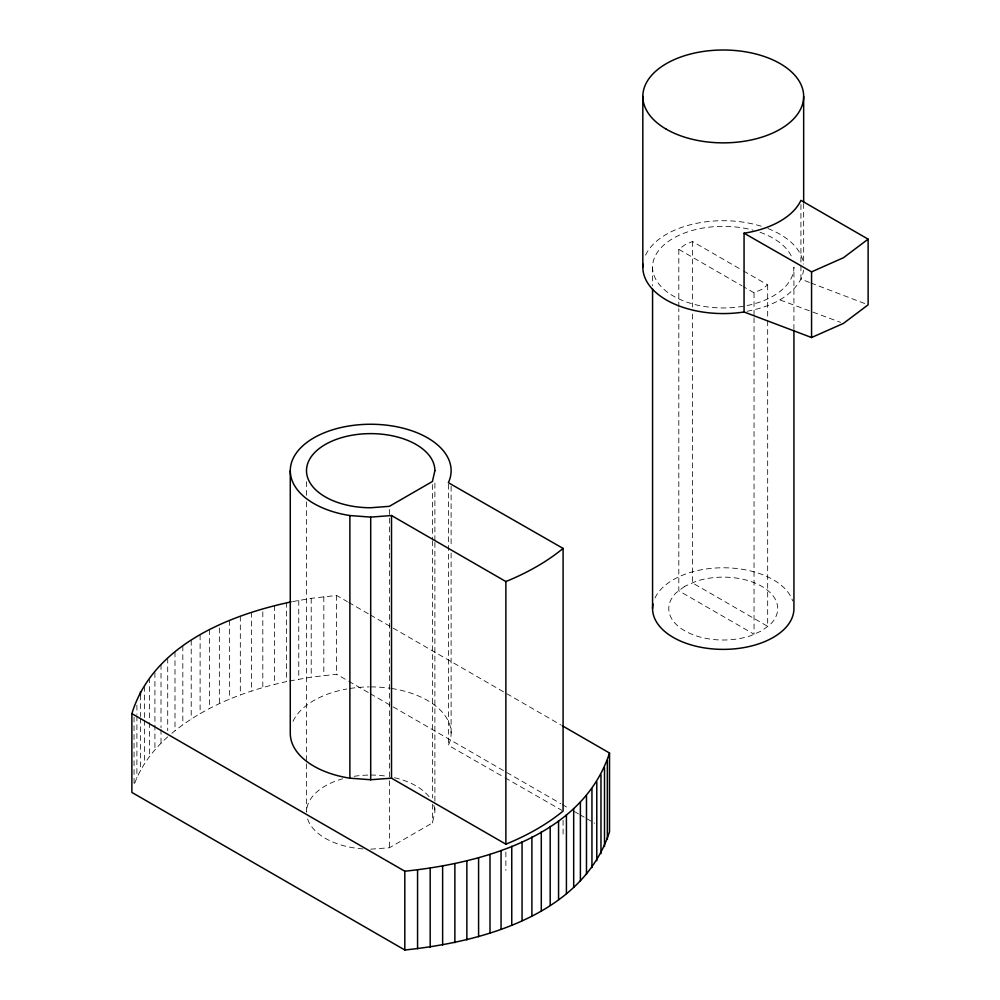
<?xml version="1.0" encoding="UTF-8"?>
<svg xmlns="http://www.w3.org/2000/svg" width="1000" height="1000" viewBox="0 0 1000 1000"><rect width="100%" height="100%" fill="white"/><g stroke="black" fill="none" stroke-linecap="round" stroke-linejoin="round"><path stroke-width="0.75" stroke-dasharray="5 3.75" d="M370.7 849.175L389.412 847.75L432.425 822.925L434.888 812.113L434.888 804.325M167.712 736.85C153.05 750.088 140.588 766.263 134.05 785.062L134.05 717.075M171.863 733.325C204.537 706.1 245.4 690.675 286.525 681.587L286.525 602.8M678.812 307.05L678.812 249.363L684.737 244.913L692.463 241.488L742.163 270.188M743.5 270.963L767.675 284.913L761.75 289.375L754.038 292.8L743.288 286.588M747.038 311.275C767.887 307.387 790.088 298.562 800.925 279.163A80.412 46.425 0 0 0 803.487 270.163M292.65 601.587L311.212 598.337L336.575 595.438L347.388 601.688M289.587 680.987L311.212 677.138L336.575 674.237L347.388 680.475M780.113 299.975L840.562 322.337M809.5 282.438L800.925 279.163L800.925 201.912M810.938 282.987L865.263 303.738M391.512 688.475A80.412 46.425 0 0 1 448.375 745.337L503.713 777.038M505.062 777.812L561.737 810.275M678.812 249.363L741.95 285.812M348.738 602.463L369.012 614.163M370.363 614.95L560.875 724.938M348.738 681.25L369.012 692.95M370.363 693.737L560.875 803.725M562.225 804.513L568.987 808.413M574.388 811.538L578.438 813.875M579.8 814.65L585.2 817.775M586.55 818.55L594.663 823.238M803.662 203.512L803.662 264.037M793.925 329.5L793.925 267.137A70.688 40.812 0 0 1 713 307.525A70.688 40.812 0 0 1 655.537 255.438A70.688 40.812 0 0 1 753.138 230.162M767.675 284.913L767.675 319.212M767.675 320.775L767.675 626.35L692.463 582.925L692.463 313.2M754.038 292.8L754.038 316.188M754.038 317.738L754.038 634.225L678.812 590.8L678.812 308.612M692.463 241.488L692.463 306.975M652.562 267.137L652.562 285.85M563.088 820.312L563.088 837.312M505.875 851.9L505.875 870.438M451.112 486.225L451.112 546.838M451.112 553.05L451.112 733.325M448.375 484.25L448.375 745.337M434.888 483.162L434.888 540.837M434.888 542.4L434.888 802.763M432.425 484.613L432.425 539.175M432.425 540.737L432.425 797.975M432.425 804.212L432.425 822.925M389.412 509.438L389.412 779.163M389.412 780.713L389.412 847.75M336.575 595.438L336.575 674.237M323.825 596.7L323.825 675.487M311.212 598.337L311.212 677.138M306.5 481.6L306.5 495.625M306.5 501.863L306.5 762.225M306.5 763.787L306.5 812.113A64.2 37.062 0 0 1 342.638 778.787M298.762 600.375L298.762 679.163M274.525 605.588L274.525 684.375M262.812 611.838L262.812 687.537M251.4 612.263L251.4 691.05M240.325 616.125L240.325 694.925M229.638 620.337L229.638 699.125M219.35 627.95L219.35 703.65M209.5 629.7L209.5 708.487M200.113 634.837L200.113 713.625M191.213 640.263L191.213 719.05M182.825 645.95L182.825 724.737M174.988 651.888L174.988 730.675M167.712 658.062L167.712 730.675M161.012 664.45L161.012 727.788M161.012 729.338L161.012 743.238M154.913 672.575L154.913 723.562M154.913 725.113L154.913 749.825M149.45 677.8L149.45 721.062M149.45 722.6L149.45 756.6M144.613 686.275L144.613 718.713M144.613 720.263L144.613 763.525M140.425 694.887L140.425 716.513M140.425 718.062L140.425 770.588M136.9 705.163L136.9 714.425M136.9 715.975L136.9 777.775M293.025 721.312A80.412 46.425 0 0 1 346.8 689M349.888 688.475A80.412 46.425 0 0 1 369.212 686.9M370.7 686.9A80.412 46.425 0 0 1 390.062 688.263M363.075 848.913A64.2 37.062 0 0 1 307.225 817.65M354.087 776.312A64.2 37.062 0 0 1 369.188 775.062M370.7 775.05A64.2 37.062 0 0 1 387.312 776.312M394.55 777.712A64.2 37.062 0 0 1 430.775 799.062M433.775 805.212A64.2 37.062 0 0 1 434.888 812.113M645.575 255.125A80.412 46.425 0 0 1 762.062 226.475M767.9 228.538A80.412 46.425 0 0 1 803.487 264.125M760.025 232.288A70.688 40.812 0 0 1 791.525 256.575M654.975 598.013A70.688 40.812 0 0 1 725.875 567.8A70.688 40.812 0 0 1 792.688 600.975M684.737 586.337L676.087 592.85A54.462 31.438 0 0 0 684.737 630.812A54.462 31.438 0 0 0 750.475 635.8L761.75 630.812L770.413 624.3A54.462 31.438 0 0 0 761.75 586.337A54.462 31.438 0 0 0 696.012 581.35L684.737 586.337"/><path stroke-width="1.5" d="M562.225 725.713L609.525 753.025L609.525 831.812C582.388 914.925 482.4 941.912 404.812 950L131.875 792.425L131.875 713.625C152.613 645.8 227.525 615.4 291.112 601.888M131.875 713.625L404.812 871.213C482.4 863.125 582.388 836.137 609.525 753.025M868.125 239.163L843.438 257.738L811.562 271.863L744.062 233.2L744.062 311.988L811.562 337.525L843.438 323.4L868.125 304.825L868.125 239.163L800.925 200.362A80.412 46.425 0 0 1 744.062 233.2M505.875 844.175A234.812 135.575 0 0 0 563.088 811.05L563.088 548.413L448.375 482.7A80.412 46.425 0 0 0 391.512 425.838A80.412 46.425 0 0 0 293.025 458.675A80.412 46.425 0 0 0 349.888 515.538L370.7 517.112L391.512 515.538L505.875 581.538L505.875 844.175L391.512 778.175L370.7 779.75L349.888 778.175A80.412 46.425 0 0 1 290.275 733.325L290.275 470.688M811.562 271.863L811.562 337.525M803.662 96.425L803.662 201.962M793.925 331.062L793.925 608.575A70.688 40.812 0 0 1 719.287 649.312A70.688 40.812 0 0 1 653.012 604.012M652.562 288.975L652.562 608.575M642.825 96.425L642.825 267.137M607.35 760.387L607.35 839.175M604.5 767.675L604.5 846.462M600.975 774.85L600.975 853.65M596.788 781.925L596.788 860.713M591.95 788.85L591.95 867.638M586.475 795.612L586.475 874.4M580.388 802.2L580.388 880.987M573.688 808.587L573.688 887.387M566.413 814.762L566.413 893.562M558.562 820.7L558.562 899.5M550.188 826.388L550.188 905.188M541.287 831.812L541.287 910.6M531.9 836.95L531.9 915.738M522.05 841.787L522.05 920.588M511.763 846.312L511.763 925.113M501.062 850.525L501.062 929.312M490 854.388L490 933.175M478.587 857.9L478.587 936.7M466.863 861.062L466.863 939.85M454.875 863.85L454.875 942.65M442.625 866.275L442.625 945.062M430.188 868.312L430.188 947.1M417.562 869.95L417.562 948.75M404.812 871.213L404.812 950M391.512 515.538L391.512 778.175M370.7 517.112L370.7 779.75M349.888 515.538L349.888 778.175M140.425 691.8L140.425 694.887M563.088 548.413A234.812 135.575 0 0 1 505.875 581.538M744.062 311.988A80.412 46.425 0 0 1 643 264.125M434.888 470.688L432.425 481.488L389.412 506.325L370.7 507.75A64.2 37.062 0 0 1 306.5 470.688A64.2 37.062 0 0 1 370.7 433.625A64.2 37.062 0 0 1 434.888 470.688M666.388 129.262A80.412 46.425 0 0 0 800.925 108.45A80.412 46.425 0 0 0 702.438 51.588A80.412 46.425 0 0 0 666.388 129.262"/></g></svg>
